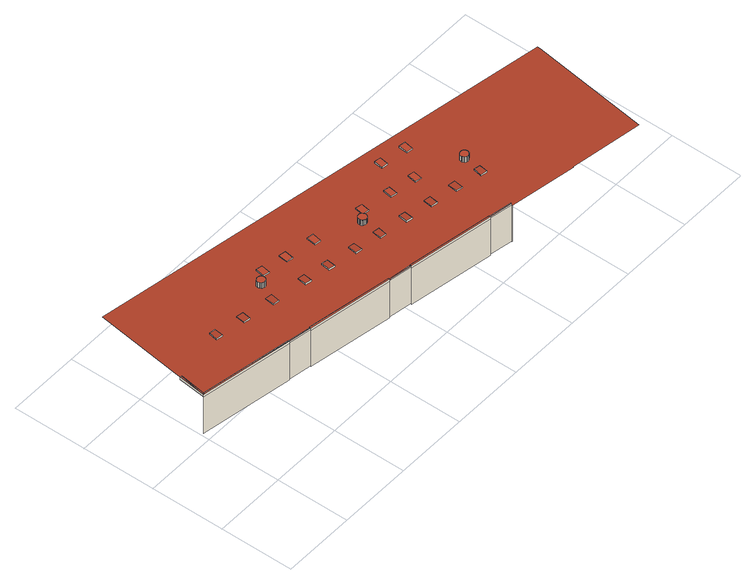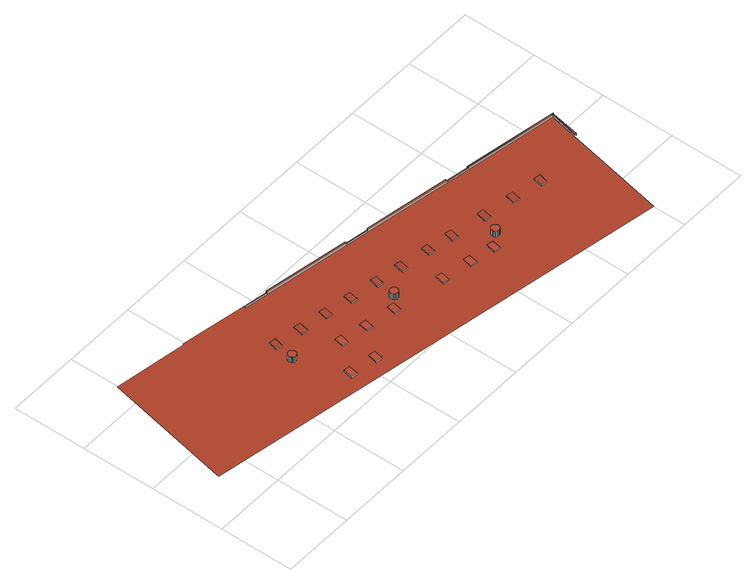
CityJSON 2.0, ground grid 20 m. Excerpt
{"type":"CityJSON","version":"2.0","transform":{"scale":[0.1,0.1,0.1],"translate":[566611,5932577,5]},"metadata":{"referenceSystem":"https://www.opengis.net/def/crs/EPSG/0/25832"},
"CityObjects":{
"building1":{"type":"Building","attributes":{"Grundfläche 2D":"9019.073295","Grundhöhe NN":"5.576"},"children":["building1-1","building1-2","building1-3","building1-4","building1-5","building1-6","building1-7","building1-8","building1-9","building1-10","building1-11","building1-12","building1-13","building1-14","building1-15","building1-16","building1-17","building1-18","building1-19","building1-20","building1-21","building1-22","building1-23","building1-24","building1-25"],"geometry":[{"type":"MultiSurface","lod":"3","boundaries":[[[0,1,2]],[[0,3,1]],[[4,5,6,7,2,1,8]],[[1,3,9]],[[10,11,9,3,12]],[[1,9,8]],[[11,4,8,9]],[[0,13,3]],[[7,14,15,0,2]],[[14,7,16,17]],[[12,3,18,19,20]],[[0,15,13]],[[3,13,18]],[[21,14,17,22]],[[21,23,19,18,13,15,14]],[[24,21,22,25]],[[26,24,25,27]],[[28,29,24,26,30,31,32]],[[31,30,33,34,32]],[[26,35,33,30]],[[36,37,28,32,34,38]],[[35,26,27,39]],[[40,35,39,41]],[[33,35,40,42,38,34]],[[43,40,41,44]],[[45,43,44,46]],[[47,48,43,45,49,50,51]],[[10,12,20,21,24,37,36,40,43,52,53,54,55,56,57,58,59,60,61,62,63]],[[45,64,65,49]],[[51,50,49,65,66,67]],[[53,52,47,51,67,68]],[[64,45,46,69]],[[54,64,69,70]],[[54,71,68,67,66,65,64]],[[55,54,70,72]],[[56,55,72,73]]],"semantics":{"surfaces":[{"type":"RoofSurface"},{"type":"WallSurface"}],"values":[0,0,1,0,1,0,1,0,1,1,1,0,0,1,1,1,1,1,0,1,1,1,1,1,1,1,1,0,1,0,1,1,1,1,1,1]}}]},
"building1-1":{"type":"BuildingInstallation","parents":["building1"],"geometry":[{"type":"MultiSurface","lod":"3","boundaries":[[[74,75,76,77]],[[77,76,78,79]],[[79,80,74,77]],[[80,81,75,74]],[[76,75,81,78]]],"semantics":{"surfaces":[{"type":"RoofSurface"},{"type":"WallSurface"}],"values":[0,1,1,1,1]}}]},
"building1-2":{"type":"BuildingInstallation","parents":["building1"],"geometry":[{"type":"MultiSurface","lod":"3","boundaries":[[[28,19,23,29]],[[21,24,29,23]],[[19,28,37,20]]],"semantics":{"surfaces":[{"type":"RoofSurface"},{"type":"WallSurface"}],"values":[0,1,1]}}]},
"building1-3":{"type":"BuildingInstallation","parents":["building1"],"geometry":[{"type":"MultiSurface","lod":"3","boundaries":[[[82,83,84,85]],[[85,84,86,87]],[[82,85,87,88]],[[83,82,88,89]],[[84,83,89,86]]],"semantics":{"surfaces":[{"type":"RoofSurface"},{"type":"WallSurface"}],"values":[0,1,1,1,1]}}]},
"building1-4":{"type":"BuildingInstallation","parents":["building1"],"geometry":[{"type":"MultiSurface","lod":"3","boundaries":[[[90,91,92,93]],[[93,92,94,95]],[[95,96,90,93]],[[96,97,91,90]],[[92,91,97,94]]],"semantics":{"surfaces":[{"type":"RoofSurface"},{"type":"WallSurface"}],"values":[0,1,1,1,1]}}]},
"building1-5":{"type":"BuildingInstallation","parents":["building1"],"geometry":[{"type":"MultiSurface","lod":"3","boundaries":[[[98,99,100,101,102,103,104,105,106,107,108,109,110,111,112,113,114,115,116,117,118,119,120,121,122,123,124,125,126,127,128,129,130,131,132,133,134,135,136,137]],[[104,103,138,139]],[[105,104,139,140]],[[106,105,140,141]],[[102,101,142,143]],[[103,102,143,138]],[[107,106,141,144]],[[108,107,144,145]],[[109,108,145,146]],[[110,109,146,147]],[[111,110,147,148]],[[112,111,148,149]],[[113,112,149,150]],[[114,113,150,151]],[[115,114,151,152]],[[116,115,152,153]],[[117,116,153,154]],[[118,117,154,155]],[[119,118,155,156]],[[120,119,156,157]],[[121,120,157,158]],[[122,121,158,159]],[[123,122,159,160]],[[124,123,160,161]],[[125,124,161,162]],[[126,125,162,163]],[[127,126,163,164]],[[128,127,164,165]],[[129,128,165,166]],[[130,129,166,167]],[[131,130,167,168]],[[132,131,168,169]],[[133,132,169,170]],[[134,133,170,171]],[[135,134,171,172]],[[136,135,172,173]],[[137,136,173,174]],[[98,137,174,175]],[[99,98,175,176]],[[100,99,176,177]],[[101,100,177,142]]],"semantics":{"surfaces":[{"type":"RoofSurface"},{"type":"WallSurface"}],"values":[0,1,1,1,1,1,1,1,1,1,1,1,1,1,1,1,1,1,1,1,1,1,1,1,1,1,1,1,1,1,1,1,1,1,1,1,1,1,1,1,1]}}]},
"building1-6":{"type":"BuildingInstallation","parents":["building1"],"geometry":[{"type":"MultiSurface","lod":"3","boundaries":[[[178,179,180,181]],[[181,180,182,183]],[[178,181,183,184]],[[179,178,184,185]],[[180,179,185,182]]],"semantics":{"surfaces":[{"type":"RoofSurface"},{"type":"WallSurface"}],"values":[0,1,1,1,1]}}]},
"building1-7":{"type":"BuildingInstallation","parents":["building1"],"geometry":[{"type":"MultiSurface","lod":"3","boundaries":[[[186,187,188,189]],[[190,191,189,188]],[[186,189,191,192]],[[187,186,192,193]],[[193,190,188,187]]],"semantics":{"surfaces":[{"type":"RoofSurface"},{"type":"WallSurface"}],"values":[0,1,1,1,1]}}]},
"building1-8":{"type":"BuildingInstallation","parents":["building1"],"geometry":[{"type":"MultiSurface","lod":"3","boundaries":[[[194,195,196,197]],[[197,196,198,199]],[[194,197,199,200]],[[195,194,200,201]],[[196,195,201,198]]],"semantics":{"surfaces":[{"type":"RoofSurface"},{"type":"WallSurface"}],"values":[0,1,1,1,1]}}]},
"building1-9":{"type":"BuildingInstallation","parents":["building1"],"geometry":[{"type":"MultiSurface","lod":"3","boundaries":[[[202,203,204,205]],[[205,204,206,207]],[[202,205,207,208]],[[203,202,208,209]],[[204,203,209,206]]],"semantics":{"surfaces":[{"type":"RoofSurface"},{"type":"WallSurface"}],"values":[0,1,1,1,1]}}]},
"building1-10":{"type":"BuildingInstallation","parents":["building1"],"geometry":[{"type":"MultiSurface","lod":"3","boundaries":[[[47,38,42,48]],[[40,43,48,42]],[[38,47,52,36]]],"semantics":{"surfaces":[{"type":"RoofSurface"},{"type":"WallSurface"}],"values":[0,1,1]}}]},
"building1-11":{"type":"BuildingInstallation","parents":["building1"],"geometry":[{"type":"MultiSurface","lod":"3","boundaries":[[[210,211,212,213]],[[213,212,214,215]],[[210,213,215,216]],[[211,210,216,217]],[[212,211,217,214]]],"semantics":{"surfaces":[{"type":"RoofSurface"},{"type":"WallSurface"}],"values":[0,1,1,1,1]}}]},
"building1-12":{"type":"BuildingInstallation","parents":["building1"],"geometry":[{"type":"MultiSurface","lod":"3","boundaries":[[[218,219,220,221]],[[221,220,222,223]],[[218,221,223,224]],[[219,218,224,225]],[[220,219,225,222]]],"semantics":{"surfaces":[{"type":"RoofSurface"},{"type":"WallSurface"}],"values":[0,1,1,1,1]}}]},
"building1-13":{"type":"BuildingInstallation","parents":["building1"],"geometry":[{"type":"MultiSurface","lod":"3","boundaries":[[[226,227,228,229]],[[229,228,230,231]],[[226,229,231,232]],[[227,226,232,233]],[[228,227,233,230]]],"semantics":{"surfaces":[{"type":"RoofSurface"},{"type":"WallSurface"}],"values":[0,1,1,1,1]}}]},
"building1-14":{"type":"BuildingInstallation","parents":["building1"],"geometry":[{"type":"MultiSurface","lod":"3","boundaries":[[[234,235,236,237,238,239,240,241,242,243,244,245,246,247,248,249,250,251,252,253,254,255,256,257,258,259,260,261,262,263,264,265,266,267,268,269,270,271,272,273]],[[240,239,274,275]],[[241,240,275,276]],[[242,241,276,277]],[[238,237,278,279]],[[239,238,279,274]],[[243,242,277,280]],[[244,243,280,281]],[[245,244,281,282]],[[246,245,282,283]],[[247,246,283,284]],[[248,247,284,285]],[[249,248,285,286]],[[250,249,286,287]],[[251,250,287,288]],[[252,251,288,289]],[[253,252,289,290]],[[254,253,290,291]],[[255,254,291,292]],[[256,255,292,293]],[[257,256,293,294]],[[258,257,294,295]],[[259,258,295,296]],[[260,259,296,297]],[[261,260,297,298]],[[262,261,298,299]],[[263,262,299,300]],[[264,263,300,301]],[[265,264,301,302]],[[266,265,302,303]],[[267,266,303,304]],[[268,267,304,305]],[[269,268,305,306]],[[270,269,306,307]],[[271,270,307,308]],[[272,271,308,309]],[[273,272,309,310]],[[234,273,310,311]],[[235,234,311,312]],[[236,235,312,313]],[[237,236,313,278]]],"semantics":{"surfaces":[{"type":"RoofSurface"},{"type":"WallSurface"}],"values":[0,1,1,1,1,1,1,1,1,1,1,1,1,1,1,1,1,1,1,1,1,1,1,1,1,1,1,1,1,1,1,1,1,1,1,1,1,1,1,1,1]}}]},
"building1-15":{"type":"BuildingInstallation","parents":["building1"],"geometry":[{"type":"MultiSurface","lod":"3","boundaries":[[[314,315,316,317]],[[317,316,318,319]],[[314,317,319,320]],[[315,314,320,321]],[[316,315,321,318]]],"semantics":{"surfaces":[{"type":"RoofSurface"},{"type":"WallSurface"}],"values":[0,1,1,1,1]}}]},
"building1-16":{"type":"BuildingInstallation","parents":["building1"],"geometry":[{"type":"MultiSurface","lod":"3","boundaries":[[[322,323,324,325]],[[325,324,326,327]],[[322,325,327,328]],[[323,322,328,329]],[[324,323,329,326]]],"semantics":{"surfaces":[{"type":"RoofSurface"},{"type":"WallSurface"}],"values":[0,1,1,1,1]}}]},
"building1-17":{"type":"BuildingInstallation","parents":["building1"],"geometry":[{"type":"MultiSurface","lod":"3","boundaries":[[[330,331,332,333]],[[333,332,334,335]],[[330,333,335,336]],[[331,330,336,337]],[[332,331,337,334]]],"semantics":{"surfaces":[{"type":"RoofSurface"},{"type":"WallSurface"}],"values":[0,1,1,1,1]}}]},
"building1-18":{"type":"BuildingInstallation","parents":["building1"],"geometry":[{"type":"MultiSurface","lod":"3","boundaries":[[[338,339,340,341]],[[341,340,342,343]],[[338,341,343,344]],[[339,338,344,345]],[[340,339,345,342]]],"semantics":{"surfaces":[{"type":"RoofSurface"},{"type":"WallSurface"}],"values":[0,1,1,1,1]}}]},
"building1-19":{"type":"BuildingInstallation","parents":["building1"],"geometry":[{"type":"MultiSurface","lod":"3","boundaries":[[[346,68,71,347]],[[54,55,347,71]],[[68,346,348,53]]],"semantics":{"surfaces":[{"type":"RoofSurface"},{"type":"WallSurface"}],"values":[0,1,1]}}]},
"building1-20":{"type":"BuildingInstallation","parents":["building1"],"geometry":[{"type":"MultiSurface","lod":"3","boundaries":[[[349,350,351,352]],[[352,351,353,354]],[[349,352,354,355]],[[350,349,355,356]],[[351,350,356,353]]],"semantics":{"surfaces":[{"type":"RoofSurface"},{"type":"WallSurface"}],"values":[0,1,1,1,1]}}]},
"building1-21":{"type":"BuildingInstallation","parents":["building1"],"geometry":[{"type":"MultiSurface","lod":"3","boundaries":[[[357,358,359,360]],[[361,362,360,359]],[[357,360,362,363]],[[363,364,358,357]],[[359,358,364,361]]],"semantics":{"surfaces":[{"type":"RoofSurface"},{"type":"WallSurface"}],"values":[0,1,1,1,1]}}]},
"building1-22":{"type":"BuildingInstallation","parents":["building1"],"geometry":[{"type":"MultiSurface","lod":"3","boundaries":[[[365,366,367,368]],[[368,367,369,370]],[[365,368,370,371]],[[366,365,371,372]],[[367,366,372,369]]],"semantics":{"surfaces":[{"type":"RoofSurface"},{"type":"WallSurface"}],"values":[0,1,1,1,1]}}]},
"building1-23":{"type":"BuildingInstallation","parents":["building1"],"geometry":[{"type":"MultiSurface","lod":"3","boundaries":[[[373,374,375,376]],[[376,375,377,378]],[[373,376,378,379]],[[374,373,379,380]],[[375,374,380,377]]],"semantics":{"surfaces":[{"type":"RoofSurface"},{"type":"WallSurface"}],"values":[0,1,1,1,1]}}]},
"building1-24":{"type":"BuildingInstallation","parents":["building1"],"geometry":[{"type":"MultiSurface","lod":"3","boundaries":[[[381,382,383,384]],[[384,383,385,386]],[[381,384,386,387]],[[382,381,387,388]],[[383,382,388,385]]],"semantics":{"surfaces":[{"type":"RoofSurface"},{"type":"WallSurface"}],"values":[0,1,1,1,1]}}]},
"building1-25":{"type":"BuildingInstallation","parents":["building1"],"geometry":[{"type":"MultiSurface","lod":"3","boundaries":[[[389,390,391,392,393,394,395,396,397,398,399,400,401,402,403,404,405,406,407,408,409,410,411,412,413,414,415,416,417,418,419,420,421,422,423,424,425,426,427,428]],[[394,393,429,430]],[[395,394,430,431]],[[396,395,431,432]],[[392,391,433,434]],[[393,392,434,429]],[[397,396,432,435]],[[398,397,435,436]],[[399,398,436,437]],[[400,399,437,438]],[[401,400,438,439]],[[402,401,439,440]],[[403,402,440,441]],[[404,403,441,442]],[[405,404,442,443]],[[406,405,443,444]],[[407,406,444,445]],[[408,407,445,446]],[[409,408,446,447]],[[410,409,447,448]],[[411,410,448,449]],[[412,411,449,450]],[[413,412,450,451]],[[414,413,451,452]],[[415,414,452,453]],[[416,415,453,454]],[[417,416,454,455]],[[418,417,455,456]],[[419,418,456,457]],[[420,419,457,458]],[[421,420,458,459]],[[422,421,459,460]],[[423,422,460,461]],[[424,423,461,462]],[[425,424,462,463]],[[426,425,463,464]],[[427,426,464,465]],[[428,427,465,466]],[[389,428,466,467]],[[390,389,467,468]],[[391,390,468,433]]],"semantics":{"surfaces":[{"type":"RoofSurface"},{"type":"WallSurface"}],"values":[0,1,1,1,1,1,1,1,1,1,1,1,1,1,1,1,1,1,1,1,1,1,1,1,1,1,1,1,1,1,1,1,1,1,1,1,1,1,1,1,1]}}]}
},
"vertices":[
[13,223,129],[9,228,128],[8,223,129],[13,227,129],[21,302,124],[21,302,118],[9,228,122],[8,223,123],[21,302,125],[26,301,125],[26,301,118],[26,301,124],[13,227,122],[260,182,128],[260,180,123],[260,180,129],[8,223,6],[260,180,6],[260,185,128],[260,185,126],[260,185,122],[260,182,122],[260,182,6],[260,182,126],[324,171,122],[324,171,6],[323,169,123],[323,169,6],[324,174,126],[324,171,126],[323,169,129],[324,171,129],[324,174,129],[554,129,129],[555,134,129],[554,129,123],[555,134,122],[324,174,122],[555,134,126],[554,129,6],[555,131,122],[555,131,6],[555,131,126],[619,120,122],[619,120,6],[618,118,123],[618,118,6],[619,123,126],[619,120,126],[618,118,129],[619,120,129],[619,123,129],[619,123,122],[851,83,122],[851,80,122],[914,69,122],[914,67,123],[1093,36,123],[1094,38,122],[1143,30,122],[1290,7,122],[1349,343,105],[1350,350,104],[73,570,104],[850,78,123],[850,78,129],[851,80,129],[851,83,129],[851,83,126],[850,78,6],[851,80,6],[851,80,126],[914,69,6],[914,67,6],
[170,318,120],[188,315,120],[192,340,118],[175,343,118],[192,340,115],[175,343,115],[170,318,116],[188,315,116],
[251,304,120],[268,301,120],[273,326,118],[255,329,118],[273,326,115],[255,329,115],[251,304,116],[268,301,116],
[336,289,120],[353,286,120],[358,312,118],[340,315,118],[358,312,115],[340,315,115],[336,289,116],[353,286,116],
[379,359,130],[378,361,130],[377,362,130],[375,362,130],[374,363,130],[372,363,130],[370,364,130],[368,363,130],[367,363,130],[365,362,130],[364,361,130],[362,360,130],[361,359,130],[360,357,130],[360,356,130],[359,354,130],[359,352,130],[360,350,130],[360,349,130],[361,347,130],[362,346,130],[363,344,130],[364,343,130],[366,343,130],[367,342,130],[369,342,130],[371,341,130],[372,342,130],[374,342,130],[376,343,130],[377,344,130],[378,345,130],[379,346,130],[380,348,130],[381,349,130],[381,351,130],[381,353,130],[381,355,130],[381,356,130],[380,358,130],[372,363,112],[370,364,112],[368,363,112],[367,363,112],[375,362,112],[374,363,112],[365,362,112],[364,361,112],[362,360,112],[361,359,113],[360,357,113],[360,356,113],[359,354,113],[359,352,113],[360,350,113],[360,349,113],[361,347,113],[362,346,113],[363,344,113],[364,343,113],[366,343,113],[367,342,113],[369,342,113],[371,341,113],[372,342,113],[374,342,113],[376,343,113],[377,344,113],[378,345,113],[379,346,113],[380,348,113],[381,349,113],[381,351,113],[381,353,113],[381,355,113],[381,356,112],[380,358,112],[379,359,112],[378,361,112],[377,362,112],
[395,365,115],[412,362,115],[417,388,114],[399,391,114],[417,388,111],[399,391,111],[395,365,112],[412,362,112],
[431,273,120],[448,270,120],[453,295,118],[435,298,118],[453,295,115],[435,298,115],[431,273,116],[448,270,116],
[463,353,115],[480,350,115],[485,376,114],[467,379,114],[485,376,111],[467,379,111],[463,353,112],[480,350,112],
[500,261,120],[517,258,120],[521,283,118],[504,286,118],[521,283,115],[504,286,115],[500,261,116],[517,258,116],
[545,339,115],[562,336,115],[567,362,114],[549,365,114],[567,362,111],[549,365,111],[545,339,112],[562,336,112],
[579,247,120],[596,244,120],[600,270,118],[583,273,118],[600,270,115],[583,273,115],[579,247,116],[596,244,116],
[650,235,120],[667,232,120],[672,257,118],[655,260,118],[672,257,115],[655,260,115],[650,235,116],[667,232,116],
[676,308,130],[675,309,130],[674,310,130],[672,311,130],[671,312,130],[669,312,130],[667,312,130],[666,312,130],[664,312,130],[662,311,130],[661,310,130],[660,309,130],[659,307,130],[658,306,130],[657,304,130],[657,303,130],[657,301,130],[657,299,130],[657,297,130],[658,296,130],[659,294,130],[660,293,130],[661,292,130],[663,291,130],[665,291,130],[666,290,130],[668,290,130],[670,290,130],[671,291,130],[673,291,130],[674,292,130],[676,294,130],[677,295,130],[678,296,130],[678,298,130],[679,300,130],[679,301,130],[679,303,130],[678,305,130],[677,306,130],[669,312,112],[667,312,112],[666,312,112],[664,312,112],[672,311,112],[671,312,112],[662,311,112],[661,310,112],[660,309,112],[659,307,113],[658,306,113],[657,304,113],[657,303,113],[657,301,113],[657,299,113],[657,297,113],[658,296,113],[659,294,113],[660,293,113],[661,292,113],[663,291,113],[665,291,113],[666,290,113],[668,290,113],[670,290,113],[671,291,113],[673,291,113],[674,292,113],[676,294,113],[677,295,113],[678,296,113],[678,298,113],[679,300,113],[679,301,113],[679,303,113],[678,305,112],[677,306,112],[676,308,112],[675,309,112],[674,310,112],
[687,315,115],[704,312,115],[709,337,114],[691,340,114],[709,337,111],[691,340,111],[687,315,112],[704,312,112],
[727,222,120],[744,218,120],[748,244,118],[731,247,118],[748,244,115],[731,247,115],[727,222,116],[744,218,116],
[768,301,115],[786,298,115],[790,323,114],[773,326,114],[790,323,111],[773,326,111],[768,301,112],[786,298,112],
[800,209,120],[817,206,120],[822,231,118],[804,234,118],[822,231,115],[804,234,115],[800,209,116],[817,206,116],
[915,72,126],[914,69,126],[915,72,122],
[840,288,115],[858,285,115],[862,311,114],[845,314,114],[862,311,111],[845,314,111],[840,288,112],[858,285,112],
[873,196,120],[890,193,120],[895,219,118],[877,222,118],[895,219,115],[877,222,115],[873,196,116],[890,193,116],
[829,377,112],[846,374,112],[851,399,111],[833,402,111],[851,399,106],[833,402,106],[829,377,108],[846,374,108],
[946,184,120],[964,181,120],[968,206,118],[951,209,118],[968,206,115],[951,209,115],[946,184,116],[964,181,116],
[902,364,112],[919,361,112],[924,387,111],[906,390,111],[924,387,106],[906,390,106],[902,364,108],[919,361,108],
[974,257,130],[973,259,130],[971,259,130],[970,260,130],[968,260,130],[966,260,130],[964,260,130],[963,260,130],[961,259,130],[960,258,130],[958,257,130],[957,256,130],[957,254,130],[956,253,130],[956,251,130],[955,249,130],[956,247,130],[956,246,130],[957,244,130],[958,243,130],[959,241,130],[960,240,130],[962,239,130],[963,239,130],[965,238,130],[967,238,130],[968,239,130],[970,239,130],[972,240,130],[973,241,130],[974,242,130],[976,243,130],[976,245,130],[977,246,130],[977,248,130],[978,250,130],[977,251,130],[977,253,130],[976,255,130],[975,256,130],[968,260,112],[966,260,112],[964,260,112],[963,260,112],[971,259,112],[970,260,112],[961,259,112],[960,258,112],[958,257,112],[957,256,113],[957,254,113],[956,253,113],[956,251,113],[955,249,113],[956,247,113],[956,246,113],[957,244,113],[958,243,113],[959,241,113],[960,240,113],[962,239,113],[963,239,113],[965,238,113],[967,238,113],[968,239,113],[970,239,113],[972,240,113],[973,241,113],[974,242,113],[976,243,113],[976,245,113],[977,246,113],[977,248,113],[978,250,113],[977,251,113],[977,253,112],[976,255,112],[975,256,112],[974,257,112],[973,259,112]
]}
